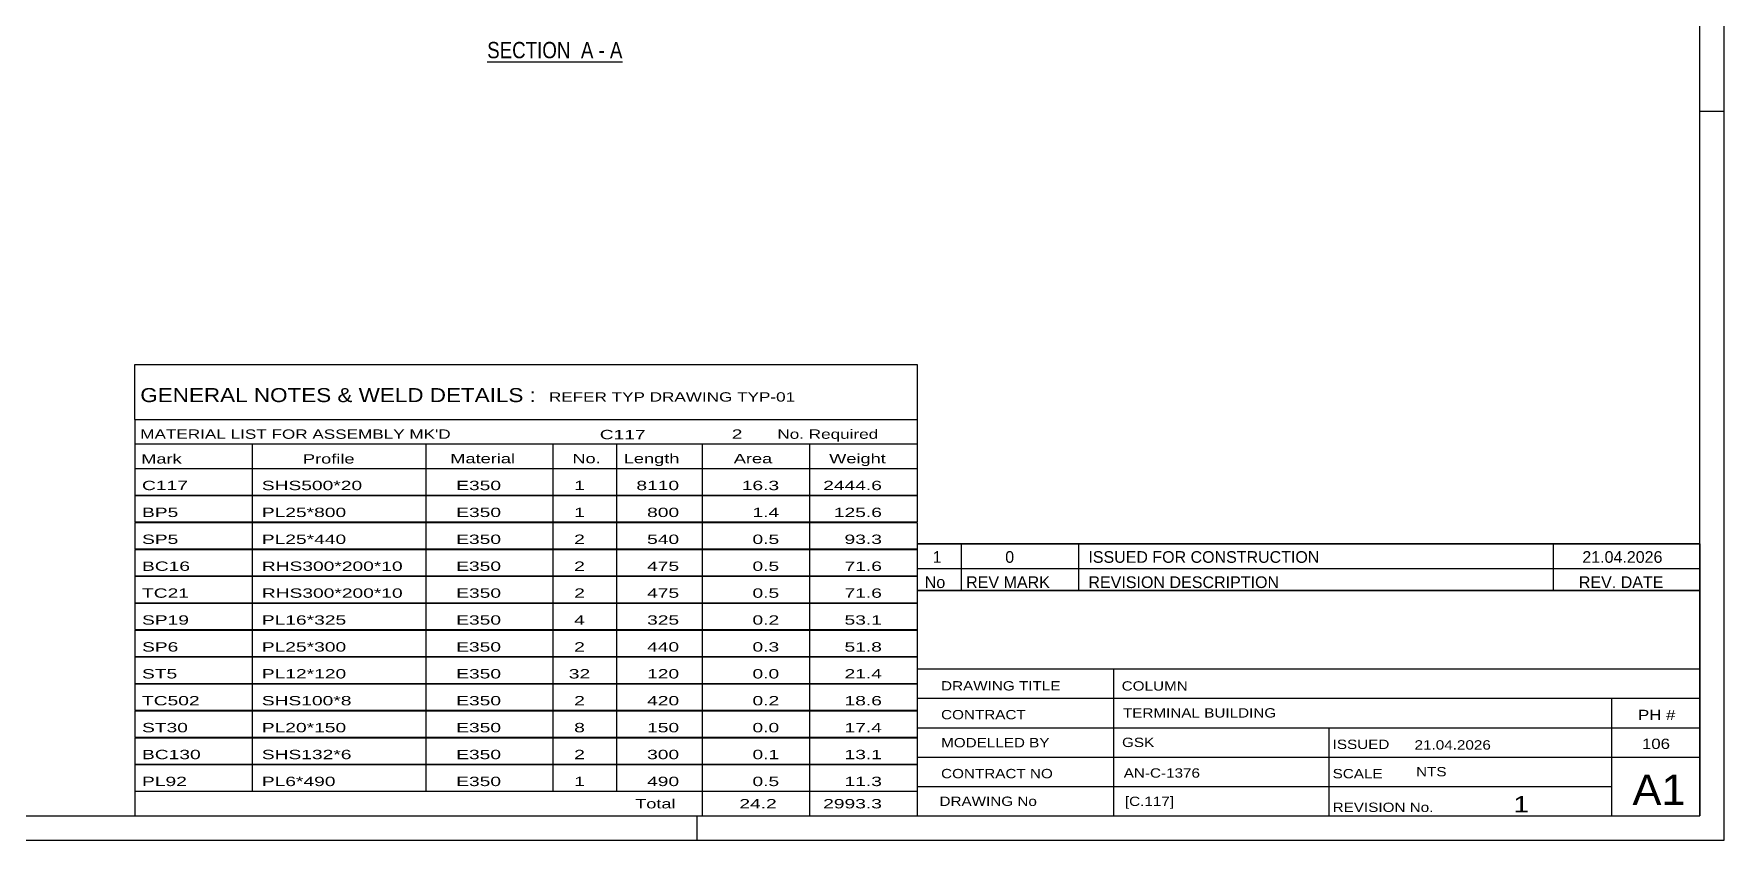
# Model space of a CAD drawing. Header units: millimetres. Extents: x -135 to 459, y -180 to 240.
# Drawn here: x 113.8 to 459.4, y -180.4 to -15.6 of the extents above; entities that cross this region are included whole.
import ezdxf

# ---------------------------------------------------------------- set-up
doc = ezdxf.new("R2010")
doc.units = ezdxf.units.MM
doc.styles.add('Arial Narrow', font='ARIALN.TTF', dxfattribs={"height": 0.2})

# ---------------------------------------------------------------- blocks, each defined once
blk = doc.blocks.new('Unknown-284869733-1134')
at = {"color": 5, "linetype": 'Continuous'}
for p, q in [((459.38, -180.4), (459.38, 239.6)), ((454.38, -175.4), (454.38, 234.6)), ((459.38, -31.4), (454.38, -31.4)), ((-129.62, -175.4), (454.38, -175.4)), ((249.38, -180.4), (249.38, -175.4)), ((-134.62, -180.4), (459.38, -180.4))]:
    blk.add_line(p, q, dxfattribs=at)
blk = doc.blocks.new('Unknown-284869733-17 - 2499')
at = {"color": 6, "linetype": 'Continuous'}
blk.add_line((206.46, -21.3), (234.11, -21.3), dxfattribs=at)
at = {"color": 0, "linetype": 'Continuous'}
blk.add_wipeout([(224.57, -20.55), (224.57, -17.05), (206.46, -17.05), (206.46, -20.55)], dxfattribs=at)
at = {"color": 7, "linetype": 'Continuous', "style": 'Arial Narrow'}
blk.add_text('SECTION ', height=3.34, dxfattribs=at).set_placement((206.46, -20.55))
at = {"color": 0, "linetype": 'Continuous'}
blk.add_wipeout([(228.17, -20.55), (228.17, -17.05), (225.62, -17.05), (225.62, -20.55)], dxfattribs=at)
blk.add_wipeout([(230.5, -20.55), (230.5, -17.05), (229.22, -17.05), (229.22, -20.55)], dxfattribs=at)
at = {"color": 7, "linetype": 'Continuous', "style": 'Arial Narrow'}
blk.add_text('A', height=3.34, dxfattribs=at).set_placement((225.62, -20.55))
at = {"color": 0, "linetype": 'Continuous'}
blk.add_wipeout([(234.11, -20.55), (234.11, -17.05), (231.55, -17.05), (231.55, -20.55)], dxfattribs=at)
at = {"color": 7, "linetype": 'Continuous', "style": 'Arial Narrow'}
for s, p in [('A', (231.55, -20.55)), ('-', (229.22, -20.55))]:
    blk.add_text(s, height=3.34, dxfattribs=at).set_placement(p)
blk = doc.blocks.new('Unknown-284869733-10737')
at = {"color": 7, "linetype": 'Continuous'}
for p, q in [((294.38, -129.35), (294.38, -175.4)), ((294.38, -129.35), (454.38, -129.35)), ((454.38, -129.4), (454.38, -175.4)), ((294.38, -145.4), (454.38, -145.4)), ((334.52, -145.4), (334.52, -175.4)), ((294.38, -151.4), (454.38, -151.4)), ((436.38, -175.35), (436.38, -151.35)), ((294.38, -157.4), (454.38, -157.4)), ((378.52, -157.4), (378.52, -175.4)), ((294.38, -163.4), (454.38, -163.4)), ((294.38, -169.4), (436.38, -169.4)), ((294.38, -175.4), (454.38, -175.4))]:
    blk.add_line(p, q, dxfattribs=at)
at = {"color": 7, "style": 'Arial Narrow'}
for s, height, width, p in [('DRAWING TITLE', 1.9089, 1.425378, (299.26, -149.8)), ('COLUMN', 1.909, 1.425378, (336.19, -149.82)), ('CONTRACT', 1.909, 1.425378, (299.26, -155.69)), ('TERMINAL BUILDING', 1.9089, 1.425378, (336.44, -155.33)), ('MODELLED BY', 1.9089, 1.425378, (299.26, -161.42)), ('GSK', 1.909, 1.425378, (336.26, -161.36)), ('ISSUED', 1.909, 1.425378, (379.32, -161.76)), ('21.04.2026', 1.909, 1.425378, (396.07, -161.88)), ('CONTRACT NO', 1.9089, 1.425378, (299.26, -167.74)), ('AN-C-1376', 1.909, 1.425378, (336.61, -167.62)), ('SCALE', 1.909, 1.425378, (379.32, -167.75)), ('A1', 6.204, 1.25, (440.62, -173.2)), ('DRAWING No', 1.909, 1.425378, (298.94, -173.4)), ('[C.117]', 1.909, 1.425378, (336.84, -173.41)), ('REVISION No.', 1.9089, 1.425378, (379.32, -174.63)), ('1', 3.34, 1.5, (416.29, -174.72))]:
    blk.add_text(s, height=height, dxfattribs=dict(at, width=width)).set_placement(p)
at = {"color": 7, "linetype": 'Continuous', "style": 'Arial Narrow'}
for s, height, width, p in [('PH #', 2.1, 1.42538, (441.78, -155.85)), ('106', 2.1, 1.42538, (442.57, -161.75)), ('NTS', 1.909, 1.425378, (396.38, -167.35))]:
    blk.add_text(s, height=height, dxfattribs=dict(at, width=width)).set_placement(p)
blk = doc.blocks.new('Unknown-284869733-10738')
at = {"color": 7, "linetype": 'Continuous'}
for p, q in [((294.38, -119.85), (454.38, -119.85)), ((454.38, -119.85), (294.38, -119.85)), ((294.38, -119.85), (294.38, -124.85)), ((303.38, -119.85), (303.38, -124.85)), ((327.38, -119.85), (327.38, -124.85)), ((424.38, -119.85), (424.38, -124.85)), ((454.38, -119.85), (454.38, -124.85)), ((294.38, -124.85), (454.38, -124.85)), ((294.38, -124.85), (294.38, -129.35)), ((294.38, -124.85), (454.38, -124.85)), ((303.38, -124.85), (303.38, -129.35)), ((327.38, -124.85), (327.38, -129.35)), ((424.38, -124.85), (424.38, -129.35)), ((454.38, -124.85), (454.38, -129.35)), ((454.38, -129.35), (294.38, -129.35))]:
    blk.add_line(p, q, dxfattribs=at)
at = {"color": 7, "linetype": 'Continuous', "style": 'Arial Narrow'}
for s, height, width, p in [('1', 2.39, 1.196471, (297.54, -123.7)), ('0', 2.39, 1.196471, (312.38, -123.7)), ('ISSUED FOR CONSTRUCTION', 2.3861, 1.196471, (329.38, -123.7)), ('21.04.2026', 2.386, 1.196471, (430.38, -123.7)), ('No', 2.386, 1.2, (295.92, -128.85)), ('REV MARK', 2.386, 1.2, (304.38, -128.85)), ('REVISION DESCRIPTION', 2.3861, 1.2, (329.38, -128.85)), ('REV. DATE', 2.386, 1.2, (429.66, -128.85))]:
    blk.add_text(s, height=height, dxfattribs=dict(at, width=width)).set_placement(p)
blk = doc.blocks.new('Unknown-284869733-10739')
at = {"color": 7, "linetype": 'Continuous'}
for p, q in [((134.38, -83.15), (294.38, -83.15)), ((134.38, -94.4), (134.38, -83.15)), ((294.38, -83.15), (294.38, -94.4)), ((134.38, -94.4), (294.38, -94.4)), ((134.38, -94.4), (134.38, -99.4)), ((294.38, -94.4), (294.38, -99.4)), ((134.38, -99.4), (294.38, -99.4)), ((134.38, -99.4), (134.38, -104.4)), ((158.38, -99.4), (158.38, -104.4)), ((193.88, -99.4), (193.88, -104.4)), ((219.88, -99.4), (219.88, -104.4)), ((232.88, -99.4), (232.88, -104.4)), ((250.38, -99.4), (250.38, -104.4)), ((272.38, -99.4), (272.38, -104.4)), ((294.38, -99.4), (294.38, -104.4)), ((134.38, -104.4), (294.38, -104.4)), ((134.38, -104.45), (134.38, -109.85)), ((134.38, -104.45), (294.38, -104.45)), ((158.38, -104.4), (158.38, -109.9)), ((193.88, -104.4), (193.88, -109.9)), ((219.88, -104.4), (219.88, -109.9)), ((232.88, -104.4), (232.88, -109.9)), ((250.38, -104.4), (250.38, -109.9)), ((272.38, -104.4), (272.38, -109.9)), ((294.38, -104.45), (294.38, -109.85)), ((134.38, -109.85), (294.38, -109.85)), ((134.38, -109.95), (134.38, -115.35)), ((134.38, -109.95), (294.38, -109.95)), ((158.38, -109.9), (158.38, -115.4)), ((193.88, -109.9), (193.88, -115.4)), ((219.88, -109.9), (219.88, -115.4)), ((232.88, -109.9), (232.88, -115.4)), ((250.38, -109.9), (250.38, -115.4)), ((272.38, -109.9), (272.38, -115.4)), ((294.38, -109.95), (294.38, -115.35)), ((134.38, -115.35), (294.38, -115.35)), ((134.38, -115.45), (134.38, -120.85)), ((134.38, -115.45), (294.38, -115.45)), ((158.38, -115.4), (158.38, -120.9)), ((193.88, -115.4), (193.88, -120.9)), ((219.88, -115.4), (219.88, -120.9)), ((232.88, -115.4), (232.88, -120.9)), ((250.38, -115.4), (250.38, -120.9)), ((272.38, -115.4), (272.38, -120.9)), ((294.38, -115.45), (294.38, -120.85)), ((134.38, -120.85), (294.38, -120.85)), ((134.38, -120.95), (134.38, -126.35)), ((134.38, -120.95), (294.38, -120.95)), ((158.38, -120.9), (158.38, -126.4)), ((193.88, -120.9), (193.88, -126.4)), ((219.88, -120.9), (219.88, -126.4)), ((232.88, -120.9), (232.88, -126.4)), ((250.38, -120.9), (250.38, -126.4)), ((272.38, -120.9), (272.38, -126.4)), ((294.38, -120.95), (294.38, -126.35)), ((134.38, -126.35), (294.38, -126.35)), ((134.38, -126.45), (134.38, -131.85)), ((134.38, -126.45), (294.38, -126.45)), ((158.38, -126.4), (158.38, -131.9)), ((193.88, -126.4), (193.88, -131.9)), ((219.88, -126.4), (219.88, -131.9)), ((232.88, -126.4), (232.88, -131.9)), ((250.38, -126.4), (250.38, -131.9)), ((272.38, -126.4), (272.38, -131.9)), ((294.38, -126.45), (294.38, -131.85)), ((134.38, -131.85), (294.38, -131.85)), ((134.38, -131.95), (134.38, -137.35)), ((134.38, -131.95), (294.38, -131.95)), ((158.38, -131.9), (158.38, -137.4)), ((193.88, -131.9), (193.88, -137.4)), ((219.88, -131.9), (219.88, -137.4)), ((232.88, -131.9), (232.88, -137.4)), ((250.38, -131.9), (250.38, -137.4)), ((272.38, -131.9), (272.38, -137.4)), ((294.38, -131.95), (294.38, -137.35)), ((134.38, -137.35), (294.38, -137.35)), ((134.38, -137.45), (134.38, -142.85)), ((134.38, -137.45), (294.38, -137.45)), ((158.38, -137.4), (158.38, -142.9)), ((193.88, -137.4), (193.88, -142.9)), ((219.88, -137.4), (219.88, -142.9)), ((232.88, -137.4), (232.88, -142.9)), ((250.38, -137.4), (250.38, -142.9)), ((272.38, -137.4), (272.38, -142.9)), ((294.38, -137.45), (294.38, -142.85)), ((134.38, -142.85), (294.38, -142.85)), ((134.38, -142.95), (134.38, -148.35)), ((134.38, -142.95), (294.38, -142.95)), ((158.38, -142.9), (158.38, -148.4)), ((193.88, -142.9), (193.88, -148.4)), ((219.88, -142.9), (219.88, -148.4)), ((232.88, -142.9), (232.88, -148.4)), ((250.38, -142.9), (250.38, -148.4)), ((272.38, -142.9), (272.38, -148.4)), ((294.38, -142.95), (294.38, -148.35)), ((134.38, -148.35), (294.38, -148.35)), ((134.38, -148.45), (134.38, -153.85)), ((134.38, -148.45), (294.38, -148.45)), ((158.38, -148.4), (158.38, -153.9)), ((193.88, -148.4), (193.88, -153.9)), ((219.88, -148.4), (219.88, -153.9)), ((232.88, -148.4), (232.88, -153.9)), ((250.38, -148.4), (250.38, -153.9)), ((272.38, -148.4), (272.38, -153.9)), ((294.38, -148.45), (294.38, -153.85)), ((134.38, -153.85), (294.38, -153.85)), ((134.38, -153.95), (134.38, -159.35)), ((134.38, -153.95), (294.38, -153.95)), ((158.38, -153.9), (158.38, -159.4)), ((193.88, -153.9), (193.88, -159.4)), ((219.88, -153.9), (219.88, -159.4)), ((232.88, -153.9), (232.88, -159.4)), ((250.38, -153.9), (250.38, -159.4)), ((272.38, -153.9), (272.38, -159.4)), ((294.38, -153.95), (294.38, -159.35)), ((134.38, -159.35), (294.38, -159.35)), ((134.38, -159.45), (134.38, -164.85)), ((134.38, -159.45), (294.38, -159.45)), ((158.38, -159.4), (158.38, -164.9)), ((193.88, -159.4), (193.88, -164.9)), ((219.88, -159.4), (219.88, -164.9)), ((232.88, -159.4), (232.88, -164.9)), ((250.38, -159.4), (250.38, -164.9)), ((272.38, -159.4), (272.38, -164.9)), ((294.38, -159.45), (294.38, -164.85)), ((134.38, -164.85), (294.38, -164.85)), ((134.38, -164.95), (134.38, -170.35)), ((134.38, -164.95), (294.38, -164.95)), ((158.38, -164.9), (158.38, -170.4)), ((193.88, -164.9), (193.88, -170.4)), ((219.88, -164.9), (219.88, -170.4)), ((232.88, -164.9), (232.88, -170.4)), ((250.38, -164.9), (250.38, -170.4)), ((272.38, -164.9), (272.38, -170.4)), ((294.38, -164.95), (294.38, -170.35)), ((134.38, -170.35), (294.38, -170.35)), ((134.38, -170.4), (294.38, -170.4)), ((134.38, -170.4), (134.38, -175.4)), ((250.38, -170.4), (250.38, -175.4)), ((272.38, -170.4), (272.38, -175.4)), ((294.38, -170.4), (294.38, -175.4)), ((134.38, -175.4), (294.38, -175.4))]:
    blk.add_line(p, q, dxfattribs=at)
at = {"color": 7, "style": 'Arial Narrow'}
for s, height, width, p in [('GENERAL NOTES & WELD DETAILS :', 2.8633, 1.4, (135.53, -90.84)), ('REFER TYP DRAWING TYP-01', 1.9089, 1.6, (219.08, -90.74)), ("MATERIAL LIST FOR ASSEMBLY MK'D", 1.9089, 1.6, (135.53, -98.34)), ('C117', 1.909, 1.794707, (229.48, -98.43)), ('2', 1.91, 1.794707, (256.46, -98.34)), ('No. Required', 1.9089, 1.6, (265.79, -98.34)), ('Mark', 1.909, 1.7, (135.72, -103.4)), ('Profile', 1.909, 1.7, (168.79, -103.4)), ('Material', 1.909, 1.7, (198.92, -103.34)), ('No.', 1.909, 1.7, (223.88, -103.34)), ('Length', 1.909, 1.7, (234.38, -103.34)), ('Area', 1.909, 1.7, (256.88, -103.34)), ('Weight', 1.909, 1.7, (276.38, -103.34))]:
    blk.add_text(s, height=height, dxfattribs=dict(at, width=width)).set_placement(p)
at = {"color": 7, "linetype": 'Continuous', "style": 'Arial Narrow'}
for s, height, width, p in [('C117', 1.909, 1.794707, (135.88, -108.84)), ('SHS500*20', 1.909, 1.794707, (160.38, -108.84)), ('E350', 1.909, 1.794707, (200.12, -108.84)), ('1', 1.91, 1.794707, (224.24, -108.84)), ('8110', 1.909, 1.794707, (236.96, -108.84)), ('16.3', 1.909, 1.794707, (258.51, -108.84)), ('2444.6', 1.909, 1.794707, (275.15, -108.84)), ('BP5', 1.909, 1.794707, (135.88, -114.34)), ('PL25*800', 1.909, 1.794707, (160.38, -114.34)), ('E350', 1.909, 1.794707, (200.12, -114.34)), ('1', 1.91, 1.794707, (224.24, -114.34)), ('800', 1.909, 1.794707, (239.15, -114.34)), ('1.4', 1.909, 1.794707, (260.7, -114.34)), ('125.6', 1.909, 1.794707, (277.34, -114.34)), ('SP5', 1.909, 1.794707, (135.88, -119.84)), ('PL25*440', 1.909, 1.794707, (160.38, -119.84)), ('E350', 1.909, 1.794707, (200.12, -119.84)), ('2', 1.91, 1.794707, (224.24, -119.84)), ('540', 1.909, 1.794707, (239.15, -119.84)), ('0.5', 1.909, 1.794707, (260.7, -119.84)), ('93.3', 1.909, 1.794707, (279.52, -119.84)), ('BC16', 1.909, 1.794707, (135.88, -125.34)), ('RHS300*200*10', 1.9089, 1.794707, (160.38, -125.34)), ('E350', 1.909, 1.794707, (200.12, -125.34)), ('2', 1.91, 1.794707, (224.24, -125.34)), ('475', 1.909, 1.794707, (239.15, -125.34)), ('0.5', 1.909, 1.794707, (260.7, -125.34)), ('71.6', 1.909, 1.794707, (279.52, -125.34)), ('TC21', 1.909, 1.794707, (135.88, -130.84)), ('RHS300*200*10', 1.9089, 1.794707, (160.38, -130.84)), ('E350', 1.909, 1.794707, (200.12, -130.84)), ('2', 1.91, 1.794707, (224.24, -130.84)), ('475', 1.909, 1.794707, (239.15, -130.84)), ('0.5', 1.909, 1.794707, (260.7, -130.84)), ('71.6', 1.909, 1.794707, (279.52, -130.84)), ('SP19', 1.909, 1.794707, (135.88, -136.34)), ('PL16*325', 1.909, 1.794707, (160.38, -136.34)), ('E350', 1.909, 1.794707, (200.12, -136.34)), ('4', 1.91, 1.794707, (224.24, -136.34)), ('325', 1.909, 1.794707, (239.15, -136.34)), ('0.2', 1.909, 1.794707, (260.7, -136.34)), ('53.1', 1.909, 1.794707, (279.52, -136.34)), ('SP6', 1.909, 1.794707, (135.88, -141.84)), ('PL25*300', 1.909, 1.794707, (160.38, -141.84)), ('E350', 1.909, 1.794707, (200.12, -141.84)), ('2', 1.91, 1.794707, (224.24, -141.84)), ('440', 1.909, 1.794707, (239.15, -141.84)), ('0.3', 1.909, 1.794707, (260.7, -141.84)), ('51.8', 1.909, 1.794707, (279.52, -141.84)), ('ST5', 1.909, 1.794707, (135.88, -147.34)), ('PL12*120', 1.909, 1.794707, (160.38, -147.34)), ('E350', 1.909, 1.794707, (200.12, -147.34)), ('32', 1.909, 1.794707, (223.14, -147.34)), ('120', 1.909, 1.794707, (239.15, -147.34)), ('0.0', 1.909, 1.794707, (260.7, -147.34)), ('21.4', 1.909, 1.794707, (279.52, -147.34)), ('TC502', 1.909, 1.794707, (135.88, -152.84)), ('SHS100*8', 1.909, 1.794707, (160.38, -152.84)), ('E350', 1.909, 1.794707, (200.12, -152.84)), ('2', 1.91, 1.794707, (224.24, -152.84)), ('420', 1.909, 1.794707, (239.15, -152.84)), ('0.2', 1.909, 1.794707, (260.7, -152.84)), ('18.6', 1.909, 1.794707, (279.52, -152.84)), ('ST30', 1.909, 1.794707, (135.88, -158.34)), ('PL20*150', 1.909, 1.794707, (160.38, -158.34)), ('E350', 1.909, 1.794707, (200.12, -158.34)), ('8', 1.91, 1.794707, (224.24, -158.34)), ('150', 1.909, 1.794707, (239.15, -158.34)), ('0.0', 1.909, 1.794707, (260.7, -158.34)), ('17.4', 1.909, 1.794707, (279.52, -158.34)), ('BC130', 1.909, 1.794707, (135.88, -163.84)), ('SHS132*6', 1.909, 1.794707, (160.38, -163.84)), ('E350', 1.909, 1.794707, (200.12, -163.84)), ('2', 1.91, 1.794707, (224.24, -163.84)), ('300', 1.909, 1.794707, (239.15, -163.84)), ('0.1', 1.909, 1.794707, (260.7, -163.84)), ('13.1', 1.909, 1.794707, (279.52, -163.84)), ('PL92', 1.909, 1.794707, (135.88, -169.34)), ('PL6*490', 1.909, 1.794707, (160.38, -169.34)), ('E350', 1.909, 1.794707, (200.12, -169.34)), ('1', 1.91, 1.794707, (224.24, -169.34)), ('490', 1.909, 1.794707, (239.15, -169.34)), ('0.5', 1.909, 1.794707, (260.7, -169.34)), ('11.3', 1.909, 1.794707, (279.52, -169.34)), ('Total', 1.909, 1.7, (236.71, -173.9)), ('24.2', 1.909, 1.794707, (258.02, -173.9)), ('2993.3', 1.909, 1.794707, (275.15, -173.9))]:
    blk.add_text(s, height=height, dxfattribs=dict(at, width=width)).set_placement(p)

msp = doc.modelspace()

# ---------------------------------------------------------------- block references
for name in ['Unknown-284869733-1134', 'Unknown-284869733-10739', 'Unknown-284869733-10738', 'Unknown-284869733-10737']:
    msp.add_blockref(name, (0, 0))

# ---------------------------------------------------------------- next in the draw order: block references
msp.add_blockref('Unknown-284869733-17 - 2499', (0, 0))

doc.saveas('drawing.dxf')
